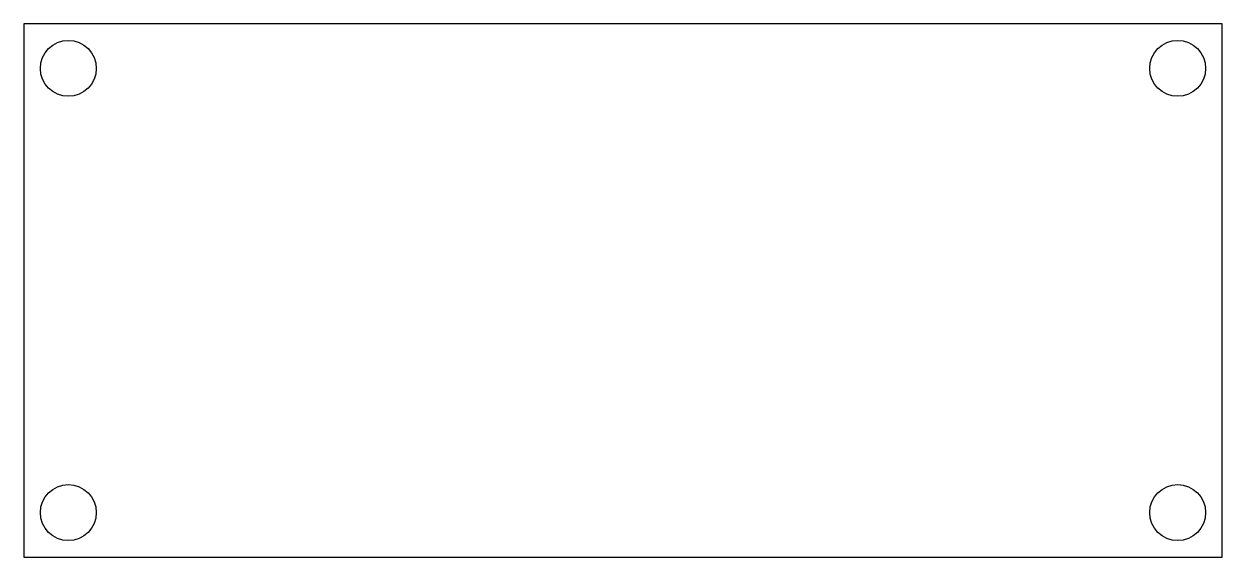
# Model space of a CAD drawing. Extents: x 1240.9 to 1309.5, y 558.3 to 588.8.
import ezdxf

# ---------------------------------------------------------------- set-up
doc = ezdxf.new("R2010")
doc.units = 0
doc.layers.get('0').update_dxf_attribs({"linetype": 'CONTINUOUS'})

msp = doc.modelspace()

# ---------------------------------------------------------------- linework, layer by layer
msp.add_lwpolyline([(1309.512, 588.762), (1240.912, 588.762), (1240.912, 558.262), (1309.512, 558.262)], close=True)
for points in [[(1305.372, 586.222, -1), (1308.572, 586.222, -1)], [(1245.052, 560.802, -1), (1241.852, 560.802, -1)], [(1308.572, 560.802, -1), (1305.372, 560.802, -1)]]:
    msp.add_lwpolyline(points, format="xyb", close=True)
msp.add_circle((1243.452, 586.222), 1.6)

doc.saveas('drawing.dxf')
